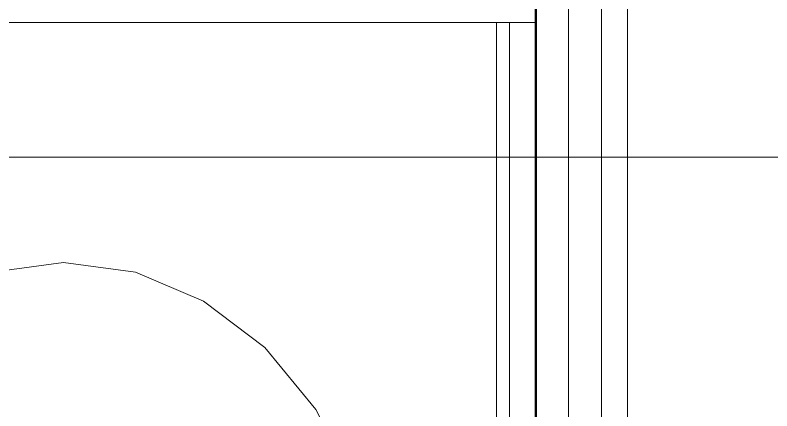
# Model space of a CAD drawing. Header units: inches. Extents: x -4218 to -1830, y 9756 to 12426.
# Drawn here: x -2930.5 to -2916.07, y 11470.21 to 11477.74 of the extents above; entities that cross this region are included whole.
import ezdxf

# ---------------------------------------------------------------- set-up
doc = ezdxf.new("R2010")
doc.units = ezdxf.units.IN
doc.header["$MEASUREMENT"] = 0
for name, color, linetype, lineweight in [('0-1', 7, 'Continuous', 5), ('0-3', 7, 'Continuous', 9), ('A-AREA-IDEN', 2, 'Continuous', 9), ('A-WALL-2', 10, 'Continuous', 13), ('I-WALL-1', 250, 'Continuous', 50), ('I-WALL-4', 252, 'Continuous', 9), ('P-SANR-FIXT-1', 7, 'Continuous', 9), ('P-SANR-FIXT-2', 252, 'Continuous', 9)]:
    doc.layers.add(name, color=color, linetype=linetype, lineweight=lineweight)

# ---------------------------------------------------------------- blocks, each defined once
blk = doc.blocks.new('Plbg-Sink Wall Mounted-UH - Sink-403447-BACKGROUND - 1ST FLOOR')
at = {"layer": 'P-SANR-FIXT-1'}
for p, q in [((-12, 0), (-12, -0.5)), ((-12, -0.5), (-12, -0.75)), ((12, -0.5), (-12, -0.5)), ((-12, -0.75), (12, -0.75)), ((-12, -0.75), (-12, -18))]:
    blk.add_line(p, q, dxfattribs=at)
at = {"layer": 'P-SANR-FIXT-1', "flags": 128}
for points in [[(-7.431, -9), (-7.244, -7.631), (-6.695, -6.332), (-5.809, -5.165), (-4.632, -4.192), (-3.222, -3.459), (-1.651, -3.004), (-0.365, -2.858)], [(7.437, -9), (7.25, -10.369), (6.701, -11.668), (5.815, -12.835), (4.638, -13.808), (3.228, -14.541), (1.657, -14.996), (0.003, -15.15), (-1.651, -14.996), (-3.222, -14.541), (-4.632, -13.808), (-5.809, -12.835), (-6.695, -11.668), (-7.244, -10.369), (-7.431, -9)]]:
    blk.add_lwpolyline(points, dxfattribs=at)
at = {"layer": 'P-SANR-FIXT-2'}
blk.add_line((12, 0), (-12, 0), dxfattribs=at)
blk = doc.blocks.new('CTR - 1st Phase - Common Walls_rvt-1-BACKGROUND - 1ST FLOOR')
at = {"layer": 'A-WALL-2'}
for p, q in [((-2919.949, 11541.227), (-2919.949, 11449.352)), ((-2919.324, 11541.227), (-2919.324, 11449.352)), ((-2918.824, 11541.227), (-2918.824, 11449.352))]:
    blk.add_line(p, q, dxfattribs=at)
at = {"layer": 'I-WALL-1'}
blk.add_line((-2920.574, 11540.602), (-2920.574, 11449.977), dxfattribs=at)
at = {"layer": 'I-WALL-4'}
blk.add_line((-2920.574, 11497.102), (-2920.574, 11477.602), dxfattribs=at)
at = {"layer": '0-3', "rotation": 269.9999999999986}
blk.add_blockref('Plbg-Sink Wall Mounted-UH - Sink-403447-BACKGROUND - 1ST FLOOR', (-2920.574, 11465.602), dxfattribs=at)

msp = doc.modelspace()

# ---------------------------------------------------------------- linework, layer by layer
at = {"layer": 'A-AREA-IDEN', "flags": 128}
msp.add_lwpolyline([(-2984.275, 11475.039), (-2906.767, 11475.039), (-2906.767, 11453.543), (-2984.275, 11453.543)], close=True, dxfattribs=at)

# ---------------------------------------------------------------- block references
at = {"layer": '0-1'}
msp.add_blockref('CTR - 1st Phase - Common Walls_rvt-1-BACKGROUND - 1ST FLOOR', (0, 0), dxfattribs=at)

doc.saveas('drawing.dxf')
